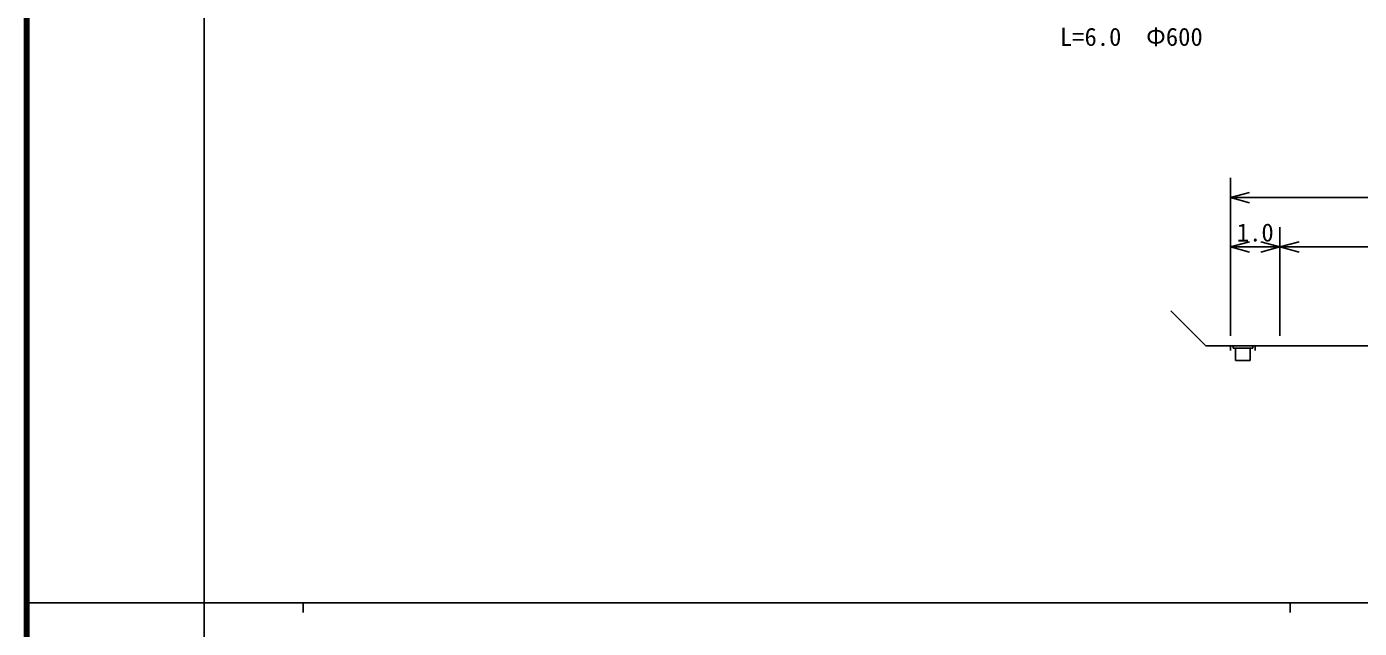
# Model space of a CAD drawing. Units: millimetres, scale not verified, with parts at other scales. Extents: x 40000 to 680000, y 20000 to 380000.
# Drawn here: x 40000 to 175013, y 202409 to 263322 of the extents above; entities that cross this region are included whole.
import ezdxf
from ezdxf.enums import TextEntityAlignment as Align

# ---------------------------------------------------------------- set-up
doc = ezdxf.new("R2010")
doc.units = ezdxf.units.MM
doc.header["$LTSCALE"] = 1000
for name, color, linetype, lineweight in [('M-BGD', 7, 'Continuous', 25), ('M-STR-HTXT', 7, 'Continuous', 13), ('M-TTL', 2, 'Continuous', 140), ('M-TTL-BAND', 7, 'Continuous', 25)]:
    doc.layers.add(name, color=color, linetype=linetype, lineweight=lineweight)
doc.styles.add('ＭＳ ゴシック', font='')
doc.styles.get('ＭＳ ゴシック').set_extended_font_data('MS Gothic')

msp = doc.modelspace()

# ---------------------------------------------------------------- linework, layer by layer
at = {"layer": 'M-BGD'}
for p, q in [((161968, 232021), (161968, 248021)), ((163900, 246538), (161968, 246021)), ((161968, 246021), (191968, 246021)), ((161968, 246021), (163900, 245503)), ((166968, 232021), (166968, 243021)), ((163900, 241538), (161968, 241021)), ((161968, 241021), (166968, 241021)), ((161968, 241021), (163900, 240503)), ((166968, 241021), (165036, 241538)), ((165036, 240503), (166968, 241021)), ((168900, 241538), (166968, 241021)), ((166968, 241021), (186968, 241021)), ((166968, 241021), (168900, 240503)), ((159468, 231021), (155932, 234556)), ((161968, 231021), (159468, 231021)), ((161968, 231021), (161968, 230521)), ((161968, 231021), (166968, 231021)), ((162218, 231021), (162218, 230771)), ((164218, 231021), (164218, 230771)), ((164468, 231021), (164468, 230521)), ((166968, 231021), (186968, 231021)), ((162218, 230771), (164218, 230771)), ((162468, 230771), (162468, 229521)), ((163968, 230771), (163968, 229521)), ((162468, 229521), (163968, 229521))]:
    msp.add_line(p, q, dxfattribs=at)
at = {"layer": 'M-STR-HTXT'}
msp.add_arc((258129, 484836), 233000, 247.60789, 262.36165, dxfattribs=at)
at = {"layer": 'M-TTL'}
msp.add_line((40000, 380000), (40000, 20000), dxfattribs=at)
at = {"layer": 'M-TTL-BAND'}
for p, q in [((58000, 370000), (58000, 20000)), ((40000, 205000), (579000, 205000)), ((68000, 205000), (68000, 204000)), ((168000, 205000), (168000, 204000))]:
    msp.add_line(p, q, dxfattribs=at)

# ---------------------------------------------------------------- texts
at = {"layer": 'M-BGD', "style": 'ＭＳ ゴシック'}
msp.add_text('1.0', height=1833, dxfattribs=at).set_placement((164468, 241021), align=Align.BOTTOM_CENTER)
at = {"layer": 'M-STR-HTXT', "style": 'ＭＳ ゴシック'}
msp.add_text('L=6.0\u3000Φ600', height=1833, dxfattribs=at).set_placement((151911, 263212), align=Align.TOP_CENTER)

doc.saveas('drawing.dxf')
